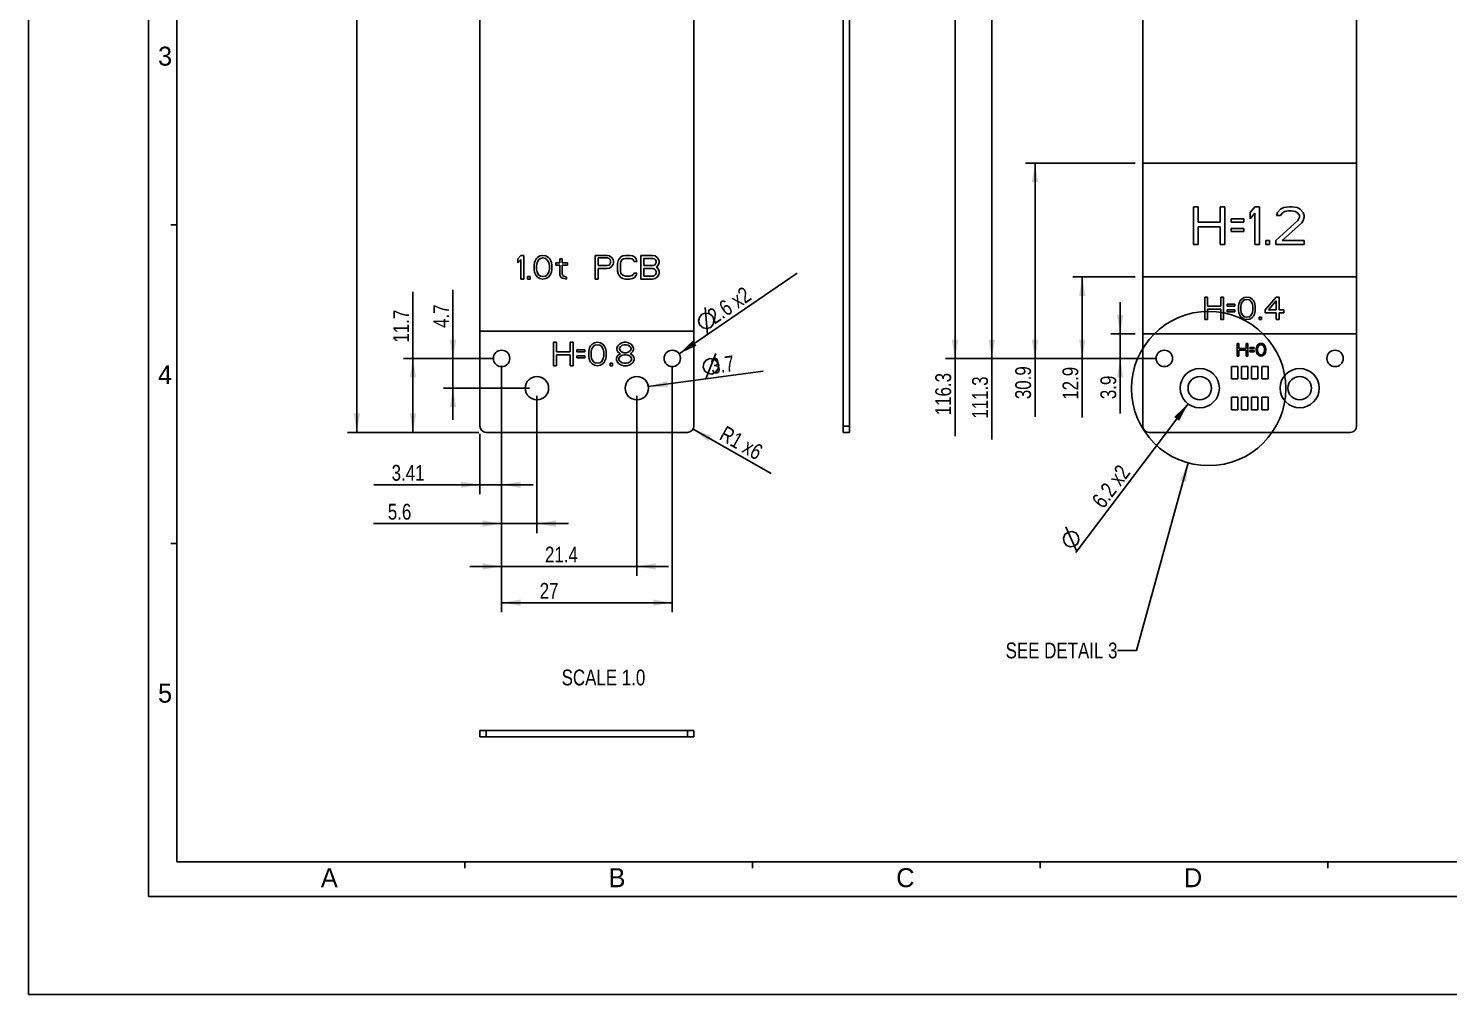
# Model space of a CAD drawing. Header units: millimetres. Extents: x 0 to 420, y 0 to 297.
# Drawn here: x 0 to 224.6, y 0 to 152.9 of the extents above; entities that cross this region are included whole.
import ezdxf

# ---------------------------------------------------------------- set-up
doc = ezdxf.new("R2010")
doc.units = ezdxf.units.MM
doc.header["$LTSCALE"] = 23.1
doc.layers.get('0').update_dxf_attribs({"linetype": 'CONTINUOUS'})
doc.layers.add('ASSEM_MEM', color=7, linetype='CONTINUOUS')
doc.layers.add('DETAIL', color=7, linetype='CONTINUOUS')
doc.styles.get("Standard").update_dxf_attribs({"font": 'txt', "width": 0.8})
doc.styles.add('TEXTSTYLE_2', font='txt')
doc.dimstyles.new('DIMSTYLE_1', dxfattribs={"dimtxt": 2.5, "dimasz": 3, "dimexe": 1.5, "dimexo": 1.2, "dimtad": 1, "dimdsep": 46, "dimtxsty": 'STANDARD', "dimblk": '_FILLED', "dimblk1": '_FILLED', "dimblk2": '_FILLED', "dimcen": 0.09, "dimazin": 2, "dimtp": 0.01, "dimtm": 0.01, "dimtfac": 1, "dimtofl": 0, "dimtmove": 0, "dimatfit": 3, "dimldrblk": '_FILLED', "dimfxl": 1, "dimtolj": 1, "dimarcsym": 0})
doc.dimstyles.new('DIMSTYLE_5', dxfattribs={"dimtxt": 2.5, "dimasz": 3, "dimexe": 1.5, "dimexo": 1.2, "dimtad": 1, "dimdsep": 46, "dimtxsty": 'STANDARD', "dimblk": '_FILLED', "dimblk1": '_FILLED', "dimblk2": '_FILLED', "dimcen": 0.09, "dimazin": 2, "dimtp": 0.01, "dimtm": 0.01, "dimtfac": 1, "dimtofl": 0, "dimtmove": 0, "dimatfit": 3, "dimldrblk": '_FILLED', "dimfxl": 1, "dimtolj": 1, "dimarcsym": 0})
doc.dimstyles.new('DIMSTYLE_6', dxfattribs={"dimtxt": 2.5, "dimasz": 3, "dimexe": 1.5, "dimexo": 1.2, "dimtad": 1, "dimdsep": 46, "dimtxsty": 'STANDARD', "dimblk": '_FILLED', "dimblk1": '_FILLED', "dimblk2": '_FILLED', "dimcen": 0.09, "dimazin": 2, "dimtp": 0.01, "dimtm": 0.01, "dimtfac": 1, "dimtofl": 0, "dimtmove": 0, "dimatfit": 1, "dimldrblk": '_FILLED', "dimfxl": 1, "dimtolj": 1, "dimarcsym": 0})
doc.dimstyles.new('DIMSTYLE_7', dxfattribs={"dimtxt": 2.5, "dimasz": 3, "dimexe": 1.5, "dimexo": 1.2, "dimtad": 1, "dimdec": 1, "dimdsep": 46, "dimtxsty": 'STANDARD', "dimblk": '_FILLED', "dimblk1": '_FILLED', "dimblk2": '_FILLED', "dimcen": 0.09, "dimazin": 2, "dimtp": 0.1, "dimtm": 0.1, "dimtfac": 1, "dimtdec": 1, "dimtofl": 0, "dimtmove": 0, "dimatfit": 3, "dimldrblk": '_FILLED', "dimfxl": 1, "dimtolj": 1, "dimarcsym": 0})
doc.dimstyles.new('DIMSTYLE_8', dxfattribs={"dimtxt": 2.5, "dimasz": 3, "dimexe": 1.5, "dimexo": 1.2, "dimtad": 1, "dimdec": 1, "dimdsep": 46, "dimtxsty": 'STANDARD', "dimblk": '_FILLED', "dimblk1": '_FILLED', "dimblk2": '_FILLED', "dimcen": 0.09, "dimazin": 2, "dimtp": 0.1, "dimtm": 0.1, "dimtfac": 1, "dimtdec": 1, "dimtofl": 0, "dimtmove": 0, "dimatfit": 1, "dimldrblk": '_FILLED', "dimfxl": 1, "dimtolj": 1, "dimarcsym": 0})
doc.dimstyles.get("Standard").update_dxf_attribs({"dimtxt": 2.5, "dimasz": 3, "dimexe": 1.5, "dimexo": 1.2, "dimtad": 1, "dimdsep": 46, "dimtxsty": 'STANDARD', "dimblk": '_FILLED', "dimblk1": '_FILLED', "dimblk2": '_FILLED', "dimcen": 0.09, "dimazin": 2, "dimtol": 1, "dimtp": 0.01, "dimtm": 0.01, "dimtfac": 1, "dimtofl": 0, "dimtmove": 0, "dimatfit": 3, "dimldrblk": '_FILLED', "dimfxl": 1, "dimtolj": 1, "dimarcsym": 0})

# ---------------------------------------------------------------- blocks, each defined once
blk = doc.blocks.new('_FILLED')
at = {"color": 0, "linetype": 'BYBLOCK'}
blk.add_solid([(0, 0), (-1, 0.167), (-1, -0.167)], dxfattribs=at)
blk = doc.blocks.new('*D1')
at = {"color": 7, "linetype": 'CONTINUOUS'}
for p, q in [((71.22, 219.96), (50.46, 219.96)), ((51.96, 219.96), (51.96, 154.46)), ((51.96, 88.96), (51.96, 154.46)), ((71.22, 88.96), (50.46, 88.96))]:
    blk.add_line(p, q, dxfattribs=at)
at = {"color": 7, "linetype": 'CONTINUOUS', "xscale": 3, "yscale": 3, "zscale": 3}
for p, rotation in [((51.96, 219.96), 90), ((51.96, 88.96), 270)]:
    blk.add_blockref('_FILLED', p, dxfattribs=dict(at, rotation=rotation))
at = {"color": 7, "linetype": 'CONTINUOUS', "insert": (48.84, 166.06), "char_height": 2.5, "width": 6, "attachment_point": 2, "rotation": 90, "line_spacing_factor": 0.9}
blk.add_mtext('131', dxfattribs=at)
blk = doc.blocks.new('*D11')
at = {"color": 7, "linetype": 'CONTINUOUS'}
blk.add_line((105.12, 89.47), (117.48, 82.48), dxfattribs=at)
at = {"color": 7, "linetype": 'CONTINUOUS', "xscale": 3, "yscale": 3, "zscale": 3, "rotation": 150.5022398038}
blk.add_blockref('_FILLED', (105.12, 89.47), dxfattribs=at)
at = {"color": 7, "linetype": 'CONTINUOUS', "insert": (110.32, 90.12), "char_height": 2.5, "width": 10, "attachment_point": 1, "rotation": 330.5022, "line_spacing_factor": 0.9}
blk.add_mtext('R1 x6', dxfattribs=at)
blk = doc.blocks.new('*D12')
at = {"color": 7, "linetype": 'CONTINUOUS'}
for p, q in [((60.82, 94.81), (60.82, 111.18)), ((73.63, 100.66), (59.32, 100.66)), ((60.82, 100.66), (60.82, 94.81)), ((60.82, 88.96), (60.82, 94.81)), ((71.22, 88.96), (59.32, 88.96))]:
    blk.add_line(p, q, dxfattribs=at)
at = {"color": 7, "linetype": 'CONTINUOUS', "xscale": 3, "yscale": 3, "zscale": 3}
for p, rotation in [((60.82, 100.66), 90), ((60.82, 88.96), 270)]:
    blk.add_blockref('_FILLED', p, dxfattribs=dict(at, rotation=rotation))
at = {"color": 7, "linetype": 'CONTINUOUS', "insert": (57.69, 103.18), "char_height": 2.5, "width": 8, "attachment_point": 1, "rotation": 90, "line_spacing_factor": 0.9}
blk.add_mtext('11.7', dxfattribs=at)
blk = doc.blocks.new('*D13')
at = {"color": 7, "linetype": 'CONTINUOUS'}
blk.add_line((102.91, 101.4), (121.56, 114.14), dxfattribs=at)
at = {"color": 7, "linetype": 'CONTINUOUS', "xscale": 3, "yscale": 3, "zscale": 3, "rotation": 214.3410698686}
blk.add_blockref('_FILLED', (102.91, 101.4), dxfattribs=at)
at = {"color": 7, "linetype": 'CONTINUOUS', "insert": (105.48, 106.94), "char_height": 2.5, "width": 26, "attachment_point": 1, "rotation": 34.3411, "line_spacing_factor": 0.9, "style": 'TEXTSTYLE_2'}
blk.add_mtext('{\\ftxt;\\W0.0001;\\H0.0001;\\~}{\\ftxt;\\W1.3333333333;\\H2.5; }{\\ftxt;\\W0.0001;\\H0.0001;\\~}{\\W0.8; }{\\W0.8;2.6}{\\W0.8; x2}', dxfattribs=at)
blk = doc.blocks.new('*D14')
at = {"color": 7, "linetype": 'CONTINUOUS'}
blk.add_line((98.07, 96.21), (116.19, 98.65), dxfattribs=at)
at = {"color": 7, "linetype": 'CONTINUOUS', "xscale": 3, "yscale": 3, "zscale": 3, "rotation": 187.6585744667}
blk.add_blockref('_FILLED', (98.07, 96.21), dxfattribs=at)
at = {"color": 7, "linetype": 'CONTINUOUS', "insert": (106.53, 100.5), "char_height": 2.5, "width": 14, "attachment_point": 1, "rotation": 7.6586, "line_spacing_factor": 0.9, "style": 'TEXTSTYLE_2'}
blk.add_mtext('{\\ftxt;\\W0.0001;\\H0.0001;\\~}{\\ftxt;\\W1.3333333333;\\H2.5; }{\\ftxt;\\W0.0001;\\H0.0001;\\~}{\\W0.8;3.7}', dxfattribs=at)
blk = doc.blocks.new('*D15')
at = {"color": 7, "linetype": 'CONTINUOUS'}
for p, q in [((74.83, 99.46), (74.83, 79.19)), ((71.42, 88.76), (71.42, 79.19)), ((71.42, 80.69), (54.65, 80.69)), ((54.65, 80.69), (73.13, 80.69)), ((79.83, 80.69), (73.13, 80.69)), ((74.83, 80.69), (79.83, 80.69))]:
    blk.add_line(p, q, dxfattribs=at)
at = {"color": 7, "linetype": 'CONTINUOUS', "xscale": 3, "yscale": 3, "zscale": 3}
blk.add_blockref('_FILLED', (71.42, 80.69), dxfattribs=at)
at = {"color": 7, "linetype": 'CONTINUOUS', "xscale": 3, "yscale": 3, "zscale": 3, "rotation": 180}
blk.add_blockref('_FILLED', (74.83, 80.69), dxfattribs=at)
at = {"color": 7, "linetype": 'CONTINUOUS', "insert": (62.65, 83.82), "char_height": 2.5, "width": 8, "attachment_point": 3, "line_spacing_factor": 0.9}
blk.add_mtext('3.41', dxfattribs=at)
blk = doc.blocks.new('*D16')
at = {"color": 7, "linetype": 'CONTINUOUS'}
for p, q in [((74.83, 99.46), (74.83, 73.03)), ((80.43, 94.76), (80.43, 73.03)), ((74.83, 74.53), (54.56, 74.53)), ((54.56, 74.53), (77.63, 74.53)), ((85.43, 74.53), (77.63, 74.53)), ((80.43, 74.53), (85.43, 74.53))]:
    blk.add_line(p, q, dxfattribs=at)
at = {"color": 7, "linetype": 'CONTINUOUS', "xscale": 3, "yscale": 3, "zscale": 3}
blk.add_blockref('_FILLED', (74.83, 74.53), dxfattribs=at)
at = {"color": 7, "linetype": 'CONTINUOUS', "xscale": 3, "yscale": 3, "zscale": 3, "rotation": 180}
blk.add_blockref('_FILLED', (80.43, 74.53), dxfattribs=at)
at = {"color": 7, "linetype": 'CONTINUOUS', "insert": (60.56, 77.66), "char_height": 2.5, "width": 6, "attachment_point": 3, "line_spacing_factor": 0.9}
blk.add_mtext('5.6', dxfattribs=at)
blk = doc.blocks.new('*D17')
at = {"color": 7, "linetype": 'CONTINUOUS'}
for p, q in [((67.15, 100.66), (67.15, 111.5)), ((67.15, 111.5), (67.15, 98.31)), ((73.63, 100.66), (65.65, 100.66)), ((67.15, 90.96), (67.15, 98.31)), ((79.23, 95.96), (65.65, 95.96)), ((67.15, 95.96), (67.15, 90.96))]:
    blk.add_line(p, q, dxfattribs=at)
at = {"color": 7, "linetype": 'CONTINUOUS', "xscale": 3, "yscale": 3, "zscale": 3}
for p, rotation in [((67.15, 100.66), 270), ((67.15, 95.96), 90)]:
    blk.add_blockref('_FILLED', p, dxfattribs=dict(at, rotation=rotation))
at = {"color": 7, "linetype": 'CONTINUOUS', "insert": (64.02, 105.5), "char_height": 2.5, "width": 6, "attachment_point": 1, "rotation": 90, "line_spacing_factor": 0.9}
blk.add_mtext('4.7', dxfattribs=at)
blk = doc.blocks.new('*D18')
at = {"color": 7, "linetype": 'CONTINUOUS'}
for p, q in [((74.83, 99.46), (74.83, 60.52)), ((101.83, 99.46), (101.83, 60.52)), ((74.83, 62.02), (88.33, 62.02)), ((101.83, 62.02), (88.33, 62.02))]:
    blk.add_line(p, q, dxfattribs=at)
at = {"color": 7, "linetype": 'CONTINUOUS', "xscale": 3, "yscale": 3, "zscale": 3, "rotation": 180}
blk.add_blockref('_FILLED', (74.83, 62.02), dxfattribs=at)
at = {"color": 7, "linetype": 'CONTINUOUS', "xscale": 3, "yscale": 3, "zscale": 3}
blk.add_blockref('_FILLED', (101.83, 62.02), dxfattribs=at)
at = {"color": 7, "linetype": 'CONTINUOUS', "insert": (82.35, 65.14), "char_height": 2.5, "width": 4, "attachment_point": 2, "line_spacing_factor": 0.9}
blk.add_mtext('27', dxfattribs=at)
blk = doc.blocks.new('*D19')
at = {"color": 7, "linetype": 'CONTINUOUS'}
for p, q in [((74.83, 99.46), (74.83, 66.25)), ((96.23, 94.76), (96.23, 66.25)), ((74.83, 67.75), (69.83, 67.75)), ((69.83, 67.75), (85.53, 67.75)), ((101.23, 67.75), (85.53, 67.75)), ((96.23, 67.75), (101.23, 67.75))]:
    blk.add_line(p, q, dxfattribs=at)
at = {"color": 7, "linetype": 'CONTINUOUS', "xscale": 3, "yscale": 3, "zscale": 3}
blk.add_blockref('_FILLED', (74.83, 67.75), dxfattribs=at)
at = {"color": 7, "linetype": 'CONTINUOUS', "xscale": 3, "yscale": 3, "zscale": 3, "rotation": 180}
blk.add_blockref('_FILLED', (96.23, 67.75), dxfattribs=at)
at = {"color": 7, "linetype": 'CONTINUOUS', "insert": (84.3, 70.88), "char_height": 2.5, "width": 8, "attachment_point": 2, "line_spacing_factor": 0.9}
blk.add_mtext('21.4', dxfattribs=at)
blk = doc.blocks.new('*D20')
at = {"color": 7, "linetype": 'CONTINUOUS'}
for p, q in [((172.67, 104.56), (172.67, 109.56)), ((172.67, 109.56), (172.67, 102.61)), ((175.05, 104.56), (171.17, 104.56)), ((172.67, 91.94), (172.67, 102.61)), ((178.46, 100.66), (171.17, 100.66)), ((172.67, 100.66), (172.67, 91.94))]:
    blk.add_line(p, q, dxfattribs=at)
at = {"color": 7, "linetype": 'CONTINUOUS', "xscale": 3, "yscale": 3, "zscale": 3}
for p, rotation in [((172.67, 104.56), 270), ((172.67, 100.66), 90)]:
    blk.add_blockref('_FILLED', p, dxfattribs=dict(at, rotation=rotation))
at = {"color": 7, "linetype": 'CONTINUOUS', "insert": (169.54, 97.94), "char_height": 2.5, "width": 6, "attachment_point": 3, "rotation": 90, "line_spacing_factor": 0.9}
blk.add_mtext('3.9', dxfattribs=at)
blk = doc.blocks.new('*D21')
at = {"color": 7, "linetype": 'CONTINUOUS'}
for p, q in [((175.05, 113.56), (165.18, 113.56)), ((166.68, 113.56), (166.68, 107.11)), ((166.68, 100.66), (166.68, 107.11)), ((166.68, 107.11), (166.68, 91.33)), ((178.46, 100.66), (165.18, 100.66))]:
    blk.add_line(p, q, dxfattribs=at)
at = {"color": 7, "linetype": 'CONTINUOUS', "xscale": 3, "yscale": 3, "zscale": 3}
for p, rotation in [((166.68, 113.56), 90), ((166.68, 100.66), 270)]:
    blk.add_blockref('_FILLED', p, dxfattribs=dict(at, rotation=rotation))
at = {"color": 7, "linetype": 'CONTINUOUS', "insert": (163.55, 99.33), "char_height": 2.5, "width": 8, "attachment_point": 3, "rotation": 90, "line_spacing_factor": 0.9}
blk.add_mtext('12.9', dxfattribs=at)
blk = doc.blocks.new('*D22')
at = {"color": 7, "linetype": 'CONTINUOUS'}
for p, q in [((175.05, 131.56), (157.7, 131.56)), ((159.2, 131.56), (159.2, 116.11)), ((159.2, 100.66), (159.2, 116.11)), ((159.2, 116.11), (159.2, 91.43)), ((178.46, 100.66), (157.7, 100.66))]:
    blk.add_line(p, q, dxfattribs=at)
at = {"color": 7, "linetype": 'CONTINUOUS', "xscale": 3, "yscale": 3, "zscale": 3}
for p, rotation in [((159.2, 131.56), 90), ((159.2, 100.66), 270)]:
    blk.add_blockref('_FILLED', p, dxfattribs=dict(at, rotation=rotation))
at = {"color": 7, "linetype": 'CONTINUOUS', "insert": (156.07, 99.43), "char_height": 2.5, "width": 8, "attachment_point": 3, "rotation": 90, "line_spacing_factor": 0.9}
blk.add_mtext('30.9', dxfattribs=at)
blk = doc.blocks.new('*D23')
at = {"color": 7, "linetype": 'CONTINUOUS'}
for p, q in [((175.05, 211.96), (150.88, 211.96)), ((152.38, 211.96), (152.38, 156.31)), ((152.38, 100.66), (152.38, 156.31)), ((152.38, 156.31), (152.38, 87.82)), ((178.46, 100.66), (150.88, 100.66))]:
    blk.add_line(p, q, dxfattribs=at)
at = {"color": 7, "linetype": 'CONTINUOUS', "xscale": 3, "yscale": 3, "zscale": 3}
for p, rotation in [((152.38, 211.96), 90), ((152.38, 100.66), 270)]:
    blk.add_blockref('_FILLED', p, dxfattribs=dict(at, rotation=rotation))
at = {"color": 7, "linetype": 'CONTINUOUS', "insert": (149.26, 97.82), "char_height": 2.5, "width": 10, "attachment_point": 3, "rotation": 90, "line_spacing_factor": 0.9}
blk.add_mtext('111.3', dxfattribs=at)
blk = doc.blocks.new('*D24')
at = {"color": 7, "linetype": 'CONTINUOUS'}
for p, q in [((175.05, 216.96), (145.05, 216.96)), ((146.55, 216.96), (146.55, 158.81)), ((146.55, 100.66), (146.55, 158.81)), ((146.55, 158.81), (146.55, 88.37)), ((178.46, 100.66), (145.05, 100.66))]:
    blk.add_line(p, q, dxfattribs=at)
at = {"color": 7, "linetype": 'CONTINUOUS', "xscale": 3, "yscale": 3, "zscale": 3}
for p, rotation in [((146.55, 216.96), 90), ((146.55, 100.66), 270)]:
    blk.add_blockref('_FILLED', p, dxfattribs=dict(at, rotation=rotation))
at = {"color": 7, "linetype": 'CONTINUOUS', "insert": (143.43, 98.37), "char_height": 2.5, "width": 10, "attachment_point": 3, "rotation": 90, "line_spacing_factor": 0.9}
blk.add_mtext('116.3', dxfattribs=at)
blk = doc.blocks.new('*D25')
at = {"color": 7, "linetype": 'CONTINUOUS'}
blk.add_line((183.4, 93.49), (165.67, 69.95), dxfattribs=at)
at = {"color": 7, "linetype": 'CONTINUOUS', "xscale": 3, "yscale": 3, "zscale": 3, "rotation": 53.0265728319}
blk.add_blockref('_FILLED', (183.4, 93.49), dxfattribs=at)
at = {"color": 7, "linetype": 'CONTINUOUS', "insert": (172.4, 84.08), "char_height": 2.5, "width": 23, "attachment_point": 3, "rotation": 53.0266, "line_spacing_factor": 0.9, "style": 'TEXTSTYLE_2'}
blk.add_mtext('{\\ftxt;\\W0.0001;\\H0.0001;\\~}{\\ftxt;\\W1.3333333333;\\H2.5; }{\\ftxt;\\W0.0001;\\H0.0001;\\~}{\\W0.8;6.2}{\\W0.8; x2}', dxfattribs=at)

msp = doc.modelspace()

# ---------------------------------------------------------------- linework, layer by layer
at = {"color": 7, "linetype": 'CONTINUOUS'}
for p, q in [((0, 0), (0, 297)), ((19, 15.5), (19, 281.5)), ((23.5, 276), (23.5, 21)), ((23.5, 121.8), (22.5, 121.8)), ((107.416, 104.479), (107.021, 108.751)), ((107.15, 97.433), (108.715, 101.427)), ((165.798, 70.113), (164.055, 74.033)), ((23.5, 71.4), (22.5, 71.4)), ((396, 21), (23.5, 21)), ((69, 21), (69, 20)), ((114.5, 21), (114.5, 20)), ((160, 21), (160, 20)), ((205.5, 21), (205.5, 20)), ((401, 15.5), (19, 15.5)), ((0, 0), (420, 0))]:
    msp.add_line(p, q, dxfattribs=at)
for points in [[(106.186, 105.91), (106.005, 106.544), (106.114, 107.123), (106.513, 107.647), (107.147, 107.828), (107.726, 107.719), (108.25, 107.32), (108.431, 106.687), (108.322, 106.108), (107.923, 105.583), (107.29, 105.402), (106.711, 105.511), (106.186, 105.91)], [(106.694, 99.263), (106.817, 99.911), (107.174, 100.379), (107.766, 100.669), (108.413, 100.546), (108.882, 100.188), (109.172, 99.597), (109.048, 98.949), (108.691, 98.481), (108.099, 98.191), (107.452, 98.314), (106.984, 98.672), (106.694, 99.263)], [(164.174, 71.074), (163.8, 71.616), (163.718, 72.2), (163.927, 72.825), (164.47, 73.199), (165.053, 73.281), (165.678, 73.071), (166.052, 72.529), (166.134, 71.946), (165.925, 71.321), (165.382, 70.947), (164.799, 70.865), (164.174, 71.074)]]:
    msp.add_lwpolyline(points, dxfattribs=at)
msp.add_circle((186.668, 95.903), 12.204, dxfattribs=at)
for centre, radius, end in [((101.832, 100.665), 1.3, 77.05046), ((96.232, 95.965), 1.85, 40.62798)]:
    msp.add_arc(centre, radius, 0, end, dxfattribs=at)
at = {"layer": 'ASSEM_MEM', "color": 7, "linetype": 'CONTINUOUS'}
for p, q in [((129.854, 88.965), (129.854, 219.965)), ((176.247, 89.965), (176.247, 218.965)), ((210.072, 89.965), (210.072, 218.965)), ((71.42, 89.965), (71.42, 216.965)), ((105.245, 216.965), (105.245, 89.965)), ((128.854, 88.965), (128.854, 216.965)), ((176.247, 131.565), (210.072, 131.565)), ((184.279, 124.661), (185.023, 124.661)), ((184.279, 118.711), (184.279, 124.661)), ((185.023, 124.661), (185.023, 122.255)), ((188.494, 124.661), (189.238, 124.661)), ((188.494, 122.255), (188.494, 124.661)), ((189.238, 124.661), (189.238, 118.711)), ((193.204, 123.774), (193.948, 124.661)), ((193.204, 122.762), (193.204, 123.774)), ((193.948, 123.648), (193.204, 122.762)), ((193.948, 124.661), (194.692, 124.661)), ((193.948, 118.711), (193.948, 123.648)), ((194.692, 124.661), (194.692, 118.711)), ((197.419, 123.268), (197.543, 123.774)), ((197.543, 123.774), (198.039, 124.281)), ((198.039, 124.281), (198.535, 124.534)), ((198.287, 123.648), (198.039, 123.268)), ((198.659, 123.901), (198.287, 123.648)), ((198.535, 124.534), (199.402, 124.661)), ((199.278, 124.028), (198.659, 123.901)), ((199.774, 124.028), (199.278, 124.028)), ((199.402, 124.661), (199.898, 124.661)), ((200.394, 123.901), (199.774, 124.028)), ((199.898, 124.661), (200.642, 124.534)), ((200.766, 123.648), (200.394, 123.901)), ((200.642, 124.534), (201.138, 124.281)), ((201.014, 123.268), (200.766, 123.648)), ((201.138, 124.281), (201.634, 123.774)), ((201.634, 123.774), (201.757, 123.268)), ((185.023, 122.255), (188.494, 122.255)), ((188.494, 121.496), (185.023, 121.496)), ((185.023, 121.496), (185.023, 118.711)), ((188.494, 118.711), (188.494, 121.496)), ((190.229, 122.762), (192.213, 122.762)), ((190.229, 122.255), (190.229, 122.762)), ((192.213, 122.255), (190.229, 122.255)), ((192.213, 122.762), (192.213, 122.255)), ((197.295, 119.344), (200.766, 122.508)), ((198.039, 123.268), (197.419, 123.268)), ((201.386, 122.129), (198.287, 119.344)), ((200.766, 122.508), (201.014, 123.015)), ((201.014, 123.015), (201.014, 123.268)), ((201.634, 122.508), (201.386, 122.129)), ((201.757, 123.015), (201.634, 122.508)), ((201.757, 123.268), (201.757, 123.015)), ((190.229, 121.243), (192.213, 121.243)), ((190.229, 120.736), (190.229, 121.243)), ((192.213, 120.736), (190.229, 120.736)), ((192.213, 121.243), (192.213, 120.736)), ((195.684, 119.344), (196.303, 119.344)), ((195.684, 118.711), (195.684, 119.344)), ((196.303, 119.344), (196.303, 118.711)), ((197.295, 118.711), (197.295, 119.344)), ((198.287, 119.344), (201.757, 119.344)), ((201.757, 119.344), (201.757, 118.711)), ((77.395, 116.408), (77.864, 116.966)), ((77.864, 116.966), (78.332, 116.966)), ((78.332, 116.966), (78.332, 113.216)), ((80.911, 116.886), (80.52, 116.647)), ((81.379, 116.966), (80.911, 116.886)), ((81.848, 116.886), (81.379, 116.966)), ((82.239, 116.647), (81.848, 116.886)), ((89.661, 116.966), (91.536, 116.966)), ((89.661, 113.216), (89.661, 116.966)), ((91.536, 116.966), (91.926, 116.886)), ((91.926, 116.886), (92.239, 116.647)), ((93.723, 116.727), (94.036, 116.886)), ((94.036, 116.886), (94.426, 116.966)), ((94.426, 116.966), (95.129, 116.966)), ((95.129, 116.966), (95.52, 116.886)), ((95.52, 116.886), (95.832, 116.727)), ((96.848, 116.966), (98.723, 116.966)), ((96.848, 113.216), (96.848, 116.966)), ((98.723, 116.966), (99.114, 116.886)), ((99.114, 116.886), (99.426, 116.647)), ((185.023, 118.711), (184.279, 118.711)), ((189.238, 118.711), (188.494, 118.711)), ((194.692, 118.711), (193.948, 118.711)), ((196.303, 118.711), (195.684, 118.711)), ((201.757, 118.711), (197.295, 118.711)), ((77.395, 115.769), (77.395, 116.408)), ((77.864, 116.328), (77.395, 115.769)), ((77.864, 113.216), (77.864, 116.328)), ((80.051, 115.849), (79.973, 115.45)), ((79.973, 115.45), (79.973, 114.732)), ((79.973, 114.732), (80.051, 114.333)), ((80.129, 116.088), (80.051, 115.849)), ((80.286, 116.408), (80.129, 116.088)), ((80.52, 116.647), (80.286, 116.408)), ((80.442, 115.849), (80.364, 115.37)), ((80.364, 115.37), (80.364, 114.812)), ((80.364, 114.812), (80.442, 114.333)), ((80.754, 116.328), (80.442, 115.849)), ((80.989, 116.487), (80.754, 116.328)), ((81.379, 116.567), (80.989, 116.487)), ((81.77, 116.487), (81.379, 116.567)), ((82.004, 116.328), (81.77, 116.487)), ((82.317, 115.849), (82.004, 116.328)), ((82.473, 116.408), (82.239, 116.647)), ((82.395, 115.37), (82.317, 115.849)), ((82.317, 114.333), (82.395, 114.812)), ((82.395, 114.812), (82.395, 115.37)), ((82.629, 116.088), (82.473, 116.408)), ((82.707, 115.849), (82.629, 116.088)), ((82.786, 115.45), (82.707, 115.849)), ((82.707, 114.333), (82.786, 114.732)), ((82.786, 114.732), (82.786, 115.45)), ((83.411, 115.769), (84.036, 115.769)), ((83.411, 115.45), (83.411, 115.769)), ((84.036, 115.45), (83.411, 115.45)), ((84.036, 116.408), (84.426, 116.408)), ((84.036, 115.769), (84.036, 116.408)), ((84.036, 113.854), (84.036, 115.45)), ((84.426, 116.408), (84.426, 115.769)), ((84.426, 115.769), (85.286, 115.769)), ((85.286, 115.45), (84.426, 115.45)), ((84.426, 115.45), (84.426, 114.014)), ((85.286, 115.769), (85.286, 115.45)), ((91.614, 116.567), (90.129, 116.567)), ((90.129, 116.567), (90.129, 115.37)), ((90.129, 115.37), (91.614, 115.37)), ((91.536, 114.892), (90.129, 114.892)), ((90.129, 114.892), (90.129, 113.216)), ((91.926, 114.971), (91.536, 114.892)), ((91.848, 116.487), (91.614, 116.567)), ((91.614, 115.37), (91.848, 115.45)), ((92.004, 116.328), (91.848, 116.487)), ((91.848, 115.45), (92.004, 115.61)), ((92.239, 115.211), (91.926, 114.971)), ((92.082, 116.088), (92.004, 116.328)), ((92.004, 115.61), (92.082, 115.849)), ((92.082, 115.849), (92.082, 116.088)), ((92.239, 116.647), (92.473, 116.328)), ((92.473, 115.53), (92.239, 115.211)), ((92.473, 116.328), (92.551, 116.088)), ((92.551, 115.769), (92.473, 115.53)), ((92.551, 116.088), (92.551, 115.769)), ((93.176, 115.69), (93.254, 116.088)), ((93.176, 114.493), (93.176, 115.69)), ((93.254, 116.088), (93.411, 116.408)), ((93.411, 116.408), (93.723, 116.727)), ((93.723, 116.009), (93.645, 115.69)), ((93.645, 115.69), (93.645, 114.493)), ((93.879, 116.248), (93.723, 116.009)), ((94.114, 116.408), (93.879, 116.248)), ((94.426, 116.487), (94.114, 116.408)), ((95.129, 116.487), (94.426, 116.487)), ((95.442, 116.408), (95.129, 116.487)), ((95.676, 116.248), (95.442, 116.408)), ((95.754, 116.009), (95.676, 116.248)), ((96.223, 116.009), (95.754, 116.009)), ((95.832, 116.727), (96.145, 116.408)), ((96.145, 116.408), (96.223, 116.009)), ((98.801, 116.487), (97.317, 116.487)), ((97.317, 116.487), (97.317, 115.37)), ((97.317, 115.37), (98.801, 115.37)), ((97.317, 114.892), (98.801, 114.892)), ((97.317, 113.695), (97.317, 114.892)), ((99.036, 116.408), (98.801, 116.487)), ((98.801, 115.37), (99.036, 115.45)), ((98.801, 114.892), (99.036, 114.812)), ((99.192, 116.248), (99.036, 116.408)), ((99.036, 115.45), (99.192, 115.61)), ((99.036, 114.812), (99.192, 114.652)), ((99.27, 116.009), (99.192, 116.248)), ((99.192, 115.61), (99.27, 115.849)), ((99.192, 114.652), (99.27, 114.413)), ((99.27, 115.849), (99.27, 116.009)), ((99.426, 115.211), (99.27, 115.131)), ((99.27, 115.131), (99.426, 115.051)), ((99.426, 116.647), (99.661, 116.328)), ((99.661, 115.53), (99.426, 115.211)), ((99.426, 115.051), (99.661, 114.732)), ((99.661, 116.328), (99.739, 116.088)), ((99.739, 115.769), (99.661, 115.53)), ((99.661, 114.732), (99.739, 114.493)), ((99.739, 116.088), (99.739, 115.769)), ((78.332, 113.216), (77.864, 113.216)), ((78.957, 113.615), (79.348, 113.615)), ((78.957, 113.216), (78.957, 113.615)), ((79.348, 113.216), (78.957, 113.216)), ((79.348, 113.615), (79.348, 113.216)), ((80.051, 114.333), (80.129, 114.094)), ((80.129, 114.094), (80.286, 113.775)), ((80.286, 113.775), (80.52, 113.535)), ((80.442, 114.333), (80.754, 113.854)), ((80.52, 113.535), (80.911, 113.296)), ((80.754, 113.854), (80.989, 113.695)), ((80.911, 113.296), (81.379, 113.216)), ((80.989, 113.695), (81.379, 113.615)), ((81.379, 113.615), (81.77, 113.695)), ((81.379, 113.216), (81.848, 113.296)), ((81.77, 113.695), (82.004, 113.854)), ((81.848, 113.296), (82.239, 113.535)), ((82.004, 113.854), (82.317, 114.333)), ((82.239, 113.535), (82.473, 113.775)), ((82.473, 113.775), (82.629, 114.094)), ((82.629, 114.094), (82.707, 114.333)), ((84.192, 113.535), (84.036, 113.854)), ((84.426, 113.376), (84.192, 113.535)), ((84.426, 114.014), (84.504, 113.775)), ((84.661, 113.296), (84.426, 113.376)), ((84.504, 113.775), (84.739, 113.615)), ((85.129, 113.216), (84.661, 113.296)), ((84.739, 113.615), (85.129, 113.535)), ((85.129, 113.535), (85.129, 113.216)), ((90.129, 113.216), (89.661, 113.216)), ((93.254, 114.094), (93.176, 114.493)), ((93.411, 113.775), (93.254, 114.094)), ((93.723, 113.455), (93.411, 113.775)), ((93.645, 114.493), (93.723, 114.174)), ((93.723, 114.174), (93.879, 113.934)), ((94.036, 113.296), (93.723, 113.455)), ((93.879, 113.934), (94.114, 113.775)), ((94.426, 113.216), (94.036, 113.296)), ((94.114, 113.775), (94.426, 113.695)), ((94.426, 113.695), (95.129, 113.695)), ((95.129, 113.216), (94.426, 113.216)), ((95.129, 113.695), (95.442, 113.775)), ((95.52, 113.296), (95.129, 113.216)), ((95.442, 113.775), (95.676, 113.934)), ((95.832, 113.455), (95.52, 113.296)), ((95.676, 113.934), (95.754, 114.174)), ((95.754, 114.174), (96.223, 114.174)), ((96.145, 113.775), (95.832, 113.455)), ((96.223, 114.174), (96.145, 113.775)), ((98.723, 113.216), (96.848, 113.216)), ((98.801, 113.695), (97.317, 113.695)), ((99.114, 113.296), (98.723, 113.216)), ((99.036, 113.775), (98.801, 113.695)), ((99.192, 113.934), (99.036, 113.775)), ((99.426, 113.535), (99.114, 113.296)), ((99.27, 114.174), (99.192, 113.934)), ((99.27, 114.413), (99.27, 114.174)), ((99.661, 113.854), (99.426, 113.535)), ((99.739, 114.094), (99.661, 113.854)), ((99.739, 114.493), (99.739, 114.094)), ((210.072, 113.565), (176.247, 113.565)), ((186.051, 110.371), (186.495, 110.371)), ((186.051, 106.821), (186.051, 110.371)), ((186.495, 110.371), (186.495, 108.935)), ((188.566, 110.371), (189.009, 110.371)), ((188.566, 108.935), (188.566, 110.371)), ((189.009, 110.371), (189.009, 106.821)), ((191.894, 110.068), (191.672, 109.842)), ((192.263, 110.295), (191.894, 110.068)), ((192.707, 110.371), (192.263, 110.295)), ((193.151, 110.295), (192.707, 110.371)), ((193.521, 110.068), (193.151, 110.295)), ((193.743, 109.842), (193.521, 110.068)), ((195.592, 108.331), (197.367, 110.371)), ((197.367, 110.371), (197.81, 110.371)), ((197.81, 110.371), (197.81, 108.331)), ((186.495, 108.935), (188.566, 108.935)), ((188.566, 108.482), (186.495, 108.482)), ((186.495, 108.482), (186.495, 106.821)), ((188.566, 106.821), (188.566, 108.482)), ((189.601, 109.238), (190.784, 109.238)), ((189.601, 108.935), (189.601, 109.238)), ((190.784, 108.935), (189.601, 108.935)), ((189.601, 108.331), (190.784, 108.331)), ((189.601, 108.029), (189.601, 108.331)), ((190.784, 108.029), (189.601, 108.029)), ((190.784, 109.238), (190.784, 108.935)), ((190.784, 108.331), (190.784, 108.029)), ((191.45, 109.313), (191.376, 108.935)), ((191.376, 108.935), (191.376, 108.256)), ((191.376, 108.256), (191.45, 107.878)), ((191.524, 109.54), (191.45, 109.313)), ((191.45, 107.878), (191.524, 107.651)), ((191.672, 109.842), (191.524, 109.54)), ((191.82, 109.313), (191.746, 108.86)), ((191.746, 108.86), (191.746, 108.331)), ((191.746, 108.331), (191.82, 107.878)), ((192.116, 109.766), (191.82, 109.313)), ((191.82, 107.878), (192.116, 107.425)), ((192.337, 109.917), (192.116, 109.766)), ((192.707, 109.993), (192.337, 109.917)), ((193.077, 109.917), (192.707, 109.993)), ((193.299, 109.766), (193.077, 109.917)), ((193.595, 109.313), (193.299, 109.766)), ((193.299, 107.425), (193.595, 107.878)), ((193.669, 108.86), (193.595, 109.313)), ((193.595, 107.878), (193.669, 108.331)), ((193.669, 108.331), (193.669, 108.86)), ((193.891, 109.54), (193.743, 109.842)), ((193.964, 109.313), (193.891, 109.54)), ((193.891, 107.651), (193.964, 107.878)), ((194.038, 108.935), (193.964, 109.313)), ((193.964, 107.878), (194.038, 108.256)), ((194.038, 108.256), (194.038, 108.935)), ((195.592, 107.878), (195.592, 108.331)), ((197.367, 107.878), (195.592, 107.878)), ((196.109, 108.331), (197.367, 109.766)), ((197.367, 108.331), (196.109, 108.331)), ((197.367, 109.766), (197.367, 108.331)), ((197.367, 106.821), (197.367, 107.878)), ((197.81, 108.331), (198.55, 108.331)), ((198.55, 107.878), (197.81, 107.878)), ((197.81, 107.878), (197.81, 106.821)), ((198.55, 108.331), (198.55, 107.878)), ((186.495, 106.821), (186.051, 106.821)), ((189.009, 106.821), (188.566, 106.821)), ((191.524, 107.651), (191.672, 107.349)), ((191.672, 107.349), (191.894, 107.123)), ((191.894, 107.123), (192.263, 106.896)), ((192.116, 107.425), (192.337, 107.274)), ((192.263, 106.896), (192.707, 106.821)), ((192.337, 107.274), (192.707, 107.198)), ((192.707, 107.198), (193.077, 107.274)), ((192.707, 106.821), (193.151, 106.896)), ((193.077, 107.274), (193.299, 107.425)), ((193.151, 106.896), (193.521, 107.123)), ((193.521, 107.123), (193.743, 107.349)), ((193.743, 107.349), (193.891, 107.651)), ((194.63, 107.198), (195, 107.198)), ((194.63, 106.821), (194.63, 107.198)), ((195, 106.821), (194.63, 106.821)), ((195, 107.198), (195, 106.821)), ((197.81, 106.821), (197.367, 106.821)), ((71.42, 104.965), (105.245, 104.965)), ((210.072, 104.565), (176.247, 104.565)), ((83.062, 103.22), (83.524, 103.22)), ((83.062, 99.52), (83.062, 103.22)), ((83.524, 103.22), (83.524, 101.724)), ((83.524, 101.724), (85.682, 101.724)), ((85.682, 101.252), (83.524, 101.252)), ((83.524, 101.252), (83.524, 99.52)), ((85.682, 103.22), (86.145, 103.22)), ((85.682, 101.724), (85.682, 103.22)), ((85.682, 99.52), (85.682, 101.252)), ((86.145, 103.22), (86.145, 99.52)), ((86.762, 102.039), (87.995, 102.039)), ((86.762, 101.724), (86.762, 102.039)), ((87.995, 101.724), (86.762, 101.724)), ((86.762, 101.094), (87.995, 101.094)), ((86.762, 100.779), (86.762, 101.094)), ((87.995, 102.039), (87.995, 101.724)), ((87.995, 101.094), (87.995, 100.779)), ((88.689, 102.118), (88.612, 101.724)), ((88.612, 101.724), (88.612, 101.015)), ((88.766, 102.354), (88.689, 102.118)), ((88.92, 102.669), (88.766, 102.354)), ((89.151, 102.905), (88.92, 102.669)), ((89.074, 102.118), (88.997, 101.645)), ((88.997, 101.645), (88.997, 101.094)), ((88.997, 101.094), (89.074, 100.622)), ((89.382, 102.59), (89.074, 102.118)), ((89.537, 103.141), (89.151, 102.905)), ((89.614, 102.747), (89.382, 102.59)), ((89.999, 103.22), (89.537, 103.141)), ((89.999, 102.826), (89.614, 102.747)), ((90.462, 103.141), (89.999, 103.22)), ((90.385, 102.747), (89.999, 102.826)), ((90.616, 102.59), (90.385, 102.747)), ((90.847, 102.905), (90.462, 103.141)), ((90.924, 102.118), (90.616, 102.59)), ((91.078, 102.669), (90.847, 102.905)), ((91.001, 101.645), (90.924, 102.118)), ((90.924, 100.622), (91.001, 101.094)), ((91.001, 101.094), (91.001, 101.645)), ((91.232, 102.354), (91.078, 102.669)), ((91.31, 102.118), (91.232, 102.354)), ((91.387, 101.724), (91.31, 102.118)), ((91.387, 101.015), (91.387, 101.724)), ((93.16, 101.094), (93.005, 100.7)), ((93.237, 102.669), (93.082, 102.275)), ((93.082, 102.275), (93.082, 102.039)), ((93.082, 102.039), (93.237, 101.724)), ((93.468, 101.33), (93.16, 101.094)), ((93.468, 102.905), (93.237, 102.669)), ((93.237, 101.724), (93.468, 101.488)), ((93.853, 103.141), (93.468, 102.905)), ((93.622, 102.511), (93.468, 102.275)), ((93.468, 102.275), (93.468, 102.118)), ((93.468, 102.118), (93.622, 101.881)), ((93.468, 101.488), (93.622, 101.409)), ((93.622, 101.409), (93.468, 101.33)), ((93.93, 102.747), (93.622, 102.511)), ((93.622, 101.881), (93.93, 101.645)), ((93.93, 101.173), (93.622, 101.015)), ((94.239, 103.22), (93.853, 103.141)), ((94.239, 102.826), (93.93, 102.747)), ((93.93, 101.645), (94.239, 101.566)), ((94.239, 101.252), (93.93, 101.173)), ((94.547, 103.22), (94.239, 103.22)), ((94.547, 102.826), (94.239, 102.826)), ((94.239, 101.566), (94.547, 101.566)), ((94.547, 101.252), (94.239, 101.252)), ((94.932, 103.141), (94.547, 103.22)), ((94.855, 102.747), (94.547, 102.826)), ((94.547, 101.566), (94.855, 101.645)), ((94.855, 101.173), (94.547, 101.252)), ((95.164, 102.511), (94.855, 102.747)), ((94.855, 101.645), (95.164, 101.881)), ((95.164, 101.015), (94.855, 101.173)), ((95.318, 102.905), (94.932, 103.141)), ((95.318, 102.275), (95.164, 102.511)), ((95.164, 101.881), (95.318, 102.118)), ((95.164, 101.409), (95.318, 101.488)), ((95.318, 101.33), (95.164, 101.409)), ((95.549, 102.669), (95.318, 102.905)), ((95.318, 102.118), (95.318, 102.275)), ((95.318, 101.488), (95.549, 101.724)), ((95.626, 101.094), (95.318, 101.33)), ((95.703, 102.275), (95.549, 102.669)), ((95.549, 101.724), (95.703, 102.039)), ((95.78, 100.7), (95.626, 101.094)), ((95.703, 102.039), (95.703, 102.275)), ((191.193, 103.048), (191.443, 103.048)), ((191.193, 101.048), (191.193, 103.048)), ((191.443, 103.048), (191.443, 102.24)), ((191.443, 102.24), (192.61, 102.24)), ((192.61, 101.984), (191.443, 101.984)), ((191.443, 101.984), (191.443, 101.048)), ((192.61, 103.048), (192.86, 103.048)), ((192.61, 102.24), (192.61, 103.048)), ((192.61, 101.048), (192.61, 101.984)), ((192.86, 103.048), (192.86, 101.048)), ((193.193, 102.41), (193.86, 102.41)), ((193.193, 102.24), (193.193, 102.41)), ((193.86, 102.24), (193.193, 102.24)), ((193.193, 101.899), (193.86, 101.899)), ((193.193, 101.729), (193.193, 101.899)), ((193.86, 101.729), (193.193, 101.729)), ((193.86, 102.41), (193.86, 102.24)), ((193.86, 101.899), (193.86, 101.729)), ((194.235, 102.453), (194.193, 102.24)), ((194.193, 102.24), (194.193, 101.857)), ((194.193, 101.857), (194.235, 101.644)), ((194.277, 102.58), (194.235, 102.453)), ((194.235, 101.644), (194.277, 101.516)), ((194.36, 102.75), (194.277, 102.58)), ((194.277, 101.516), (194.36, 101.346)), ((194.485, 102.878), (194.36, 102.75)), ((194.36, 101.346), (194.485, 101.219)), ((194.443, 102.453), (194.402, 102.197)), ((194.402, 102.197), (194.402, 101.899)), ((194.402, 101.899), (194.443, 101.644)), ((194.61, 102.708), (194.443, 102.453)), ((194.443, 101.644), (194.61, 101.389)), ((194.693, 103.006), (194.485, 102.878)), ((194.485, 101.219), (194.693, 101.091)), ((194.735, 102.793), (194.61, 102.708)), ((194.61, 101.389), (194.735, 101.304)), ((194.943, 103.048), (194.693, 103.006)), ((194.693, 101.091), (194.943, 101.048)), ((194.943, 102.836), (194.735, 102.793)), ((194.735, 101.304), (194.943, 101.261)), ((195.193, 103.006), (194.943, 103.048)), ((195.152, 102.793), (194.943, 102.836)), ((194.943, 101.261), (195.152, 101.304)), ((194.943, 101.048), (195.193, 101.091)), ((195.277, 102.708), (195.152, 102.793)), ((195.152, 101.304), (195.277, 101.389)), ((195.402, 102.878), (195.193, 103.006)), ((195.193, 101.091), (195.402, 101.219)), ((195.443, 102.453), (195.277, 102.708)), ((195.277, 101.389), (195.443, 101.644)), ((195.527, 102.75), (195.402, 102.878)), ((195.402, 101.219), (195.527, 101.346)), ((195.485, 102.197), (195.443, 102.453)), ((195.443, 101.644), (195.485, 101.899)), ((195.485, 101.899), (195.485, 102.197)), ((195.61, 102.58), (195.527, 102.75)), ((195.527, 101.346), (195.61, 101.516)), ((195.652, 102.453), (195.61, 102.58)), ((195.61, 101.516), (195.652, 101.644)), ((195.693, 102.24), (195.652, 102.453)), ((195.652, 101.644), (195.693, 101.857)), ((195.693, 101.857), (195.693, 102.24)), ((83.524, 99.52), (83.062, 99.52)), ((86.145, 99.52), (85.682, 99.52)), ((87.995, 100.779), (86.762, 100.779)), ((88.612, 101.015), (88.689, 100.622)), ((88.689, 100.622), (88.766, 100.386)), ((88.766, 100.386), (88.92, 100.071)), ((88.92, 100.071), (89.151, 99.835)), ((89.074, 100.622), (89.382, 100.149)), ((89.151, 99.835), (89.537, 99.598)), ((89.382, 100.149), (89.614, 99.992)), ((89.537, 99.598), (89.999, 99.52)), ((89.614, 99.992), (89.999, 99.913)), ((89.999, 99.913), (90.385, 99.992)), ((89.999, 99.52), (90.462, 99.598)), ((90.385, 99.992), (90.616, 100.149)), ((90.462, 99.598), (90.847, 99.835)), ((90.616, 100.149), (90.924, 100.622)), ((90.847, 99.835), (91.078, 100.071)), ((91.078, 100.071), (91.232, 100.386)), ((91.232, 100.386), (91.31, 100.622)), ((91.31, 100.622), (91.387, 101.015)), ((92.003, 99.913), (92.389, 99.913)), ((92.003, 99.52), (92.003, 99.913)), ((92.389, 99.52), (92.003, 99.52)), ((92.389, 99.913), (92.389, 99.52)), ((93.005, 100.7), (93.005, 100.464)), ((93.005, 100.464), (93.16, 100.071)), ((93.16, 100.071), (93.391, 99.835)), ((93.622, 101.015), (93.391, 100.7)), ((93.391, 100.7), (93.391, 100.464)), ((93.391, 100.464), (93.622, 100.149)), ((93.391, 99.835), (93.776, 99.598)), ((93.622, 100.149), (93.93, 99.992)), ((93.776, 99.598), (94.162, 99.52)), ((93.93, 99.992), (94.239, 99.913)), ((94.162, 99.52), (94.624, 99.52)), ((94.239, 99.913), (94.547, 99.913)), ((94.547, 99.913), (94.855, 99.992)), ((94.624, 99.52), (95.01, 99.598)), ((94.855, 99.992), (95.164, 100.149)), ((95.01, 99.598), (95.395, 99.835)), ((95.395, 100.7), (95.164, 101.015)), ((95.164, 100.149), (95.395, 100.464)), ((95.395, 100.464), (95.395, 100.7)), ((95.395, 99.835), (95.626, 100.071)), ((95.626, 100.071), (95.78, 100.464)), ((95.78, 100.464), (95.78, 100.7)), ((190.26, 99.415), (191.26, 99.415)), ((190.26, 97.415), (190.26, 99.415)), ((191.443, 101.048), (191.193, 101.048)), ((191.26, 99.415), (191.26, 97.415)), ((191.86, 99.415), (192.86, 99.415)), ((191.86, 97.415), (191.86, 99.415)), ((192.86, 101.048), (192.61, 101.048)), ((192.86, 99.415), (192.86, 97.415)), ((193.46, 99.415), (194.46, 99.415)), ((193.46, 97.415), (193.46, 99.415)), ((194.46, 99.415), (194.46, 97.415)), ((195.06, 99.415), (196.06, 99.415)), ((195.06, 97.415), (195.06, 99.415)), ((196.06, 99.415), (196.06, 97.415)), ((191.26, 97.415), (190.26, 97.415)), ((192.86, 97.415), (191.86, 97.415)), ((194.46, 97.415), (193.46, 97.415)), ((196.06, 97.415), (195.06, 97.415)), ((191.26, 94.515), (190.26, 94.515)), ((190.26, 94.515), (190.26, 92.515)), ((191.26, 92.515), (191.26, 94.515)), ((192.86, 94.515), (191.86, 94.515)), ((191.86, 94.515), (191.86, 92.515)), ((192.86, 92.515), (192.86, 94.515)), ((194.46, 94.515), (193.46, 94.515)), ((193.46, 94.515), (193.46, 92.515)), ((194.46, 92.515), (194.46, 94.515)), ((196.06, 94.515), (195.06, 94.515)), ((195.06, 94.515), (195.06, 92.515)), ((196.06, 92.515), (196.06, 94.515)), ((190.26, 92.515), (191.26, 92.515)), ((191.86, 92.515), (192.86, 92.515)), ((193.46, 92.515), (194.46, 92.515)), ((195.06, 92.515), (196.06, 92.515)), ((129.854, 89.965), (128.854, 89.965)), ((104.245, 88.965), (72.42, 88.965)), ((129.854, 88.965), (128.854, 88.965)), ((177.247, 88.965), (209.072, 88.965)), ((71.42, 40.798), (71.42, 41.798)), ((71.42, 41.798), (105.245, 41.798)), ((105.245, 40.798), (71.42, 40.798)), ((72.42, 40.798), (72.42, 41.798)), ((104.245, 40.798), (104.245, 41.798)), ((105.245, 40.798), (105.245, 41.798))]:
    msp.add_line(p, q, dxfattribs=at)
for centre, radius in [((74.832, 100.665), 1.3), ((101.832, 100.665), 1.3), ((179.66, 100.665), 1.3), ((206.66, 100.665), 1.3), ((185.26, 95.965), 3.1), ((201.06, 95.965), 3.1), ((80.432, 95.965), 1.85), ((96.232, 95.965), 1.85), ((185.26, 95.965), 1.85), ((201.06, 95.965), 1.85)]:
    msp.add_circle(centre, radius, dxfattribs=at)
for centre, start, end in [((72.42, 89.965), 180, 270), ((104.245, 89.965), 270, 360), ((177.247, 89.965), 180, 270), ((209.072, 89.965), 270, 360)]:
    msp.add_arc(centre, 1, start, end, dxfattribs=at)

# ---------------------------------------------------------------- texts
at = {"color": 7, "linetype": 'CONTINUOUS', "char_height": 3, "width": 3, "attachment_point": 1, "line_spacing_factor": 0.9, "style": 'TEXTSTYLE_2'}
for s, insert in [('3', (20.5, 150)), ('4', (20.5, 99.6)), ('5', (20.5, 49.2)), ('A', (46.25, 20)), ('B', (91.75, 20)), ('C', (137.25, 20)), ('D', (182.75, 20))]:
    msp.add_mtext(s, dxfattribs=dict(at, insert=insert))
at = {"layer": 'DETAIL', "color": 7, "linetype": 'CONTINUOUS', "char_height": 2.5, "attachment_point": 3, "line_spacing_factor": 0.9}
for s, insert, width in [('SEE DETAIL 3', (172.243, 55.708), 24), ('SCALE 1.0', (97.569, 51.433), 18)]:
    msp.add_mtext(s, dxfattribs=dict(at, insert=insert, width=width))

# ---------------------------------------------------------------- dimensions: what is measured, and where the dimension line sits
at = {"color": 7, "linetype": 'CONTINUOUS'}
for base, p1, p2, angle, dimstyle, picture, middle in [((51.965, 88.965), (72.42, 219.965), (72.42, 88.965), 270, 'DIMSTYLE_1', '*D1', (51.965, 166.057)), ((146.555, 100.665), (176.247, 216.965), (179.66, 100.665), 270, 'DIMSTYLE_7', '*D24', (146.555, 93.687)), ((152.385, 100.665), (176.247, 211.965), (179.66, 100.665), 270, 'DIMSTYLE_7', '*D23', (152.385, 93.134)), ((159.195, 100.665), (176.247, 131.565), (179.66, 100.665), 270, 'DIMSTYLE_7', '*D22', (159.195, 95.434)), ((166.68, 100.665), (176.247, 113.565), (179.66, 100.665), 270, 'DIMSTYLE_7', '*D21', (166.68, 95.577)), ((60.819, 100.665), (72.42, 88.965), (74.832, 100.665), 90, 'DIMSTYLE_1', '*D12', (60.819, 107.432)), ((67.146, 100.665), (80.432, 95.965), (74.832, 100.665), 90, 'DIMSTYLE_1', '*D17', (67.146, 108.498)), ((172.667, 100.665), (176.247, 104.565), (179.66, 100.665), 270, 'DIMSTYLE_7', '*D20', (172.667, 94.937)), ((74.832, 74.534), (80.432, 95.965), (74.832, 100.665), 180, 'DIMSTYLE_1', '*D16', (57.559, 74.534)), ((74.832, 67.755), (96.232, 95.965), (74.832, 100.665), 180, 'DIMSTYLE_1', '*D19', (84.36, 67.755))]:
    dim = msp.add_linear_dim(base=base, p1=p1, p2=p2, angle=angle, dimstyle=dimstyle, dxfattribs=at)
    dim.commit()
    dim.dimension.update_dxf_attribs({"geometry": picture, "text_midpoint": middle, "dimtype": 160})
for p1, p2, text, dimstyle, picture, middle in [((102.906, 101.398), (100.759, 99.931), '%%c <> x2', 'DIMSTYLE_6', '*D13', (115.544, 112.303)), ((98.066, 96.211), (94.399, 95.718), '%%c<>', 'DIMSTYLE_6', '*D14', (112.971, 100.107)), ((183.395, 93.488), (187.124, 98.441), '%%c<> x2', 'DIMSTYLE_8', '*D25', (169.788, 78.531))]:
    dim = msp.add_diameter_dim_2p(p1=p1, p2=p2, text=text, dimstyle=dimstyle, override={"dimpost": '<>'}, dxfattribs=at)
    dim.commit()
    dim.dimension.update_dxf_attribs({"geometry": picture, "text_midpoint": middle, "dimtype": 163})
for base, p1, p2, picture, middle in [((74.832, 80.692), (71.42, 89.965), (74.832, 100.665), '*D15', (58.396, 80.692)), ((101.832, 62.02), (74.832, 100.665), (101.832, 100.665), '*D18', (82.351, 62.02))]:
    dim = msp.add_linear_dim(base=base, p1=p1, p2=p2, dimstyle='DIMSTYLE_1', dxfattribs=at)
    dim.commit()
    dim.dimension.update_dxf_attribs({"geometry": picture, "text_midpoint": middle, "dimtype": 160})
dim = msp.add_radius_dim(center=(104.245, 89.965), mpoint=(105.115, 89.472), text='R<> x6', dimstyle='DIMSTYLE_5', override={"dimpost": '<>'}, dxfattribs=at)
dim.commit()
dim.dimension.update_dxf_attribs({"geometry": '*D11', "text_midpoint": (113.131, 84.937), "dimtype": 164})

# ---------------------------------------------------------------- leaders
at = {"layer": 'DETAIL', "color": 7, "linetype": 'CONTINUOUS'}
msp.add_leader([(183.425, 84.139), (175.243, 54.458), (172.243, 54.458)], dimstyle='STANDARD', override={"dimtad": 0}, dxfattribs=at)

doc.saveas('drawing.dxf')
